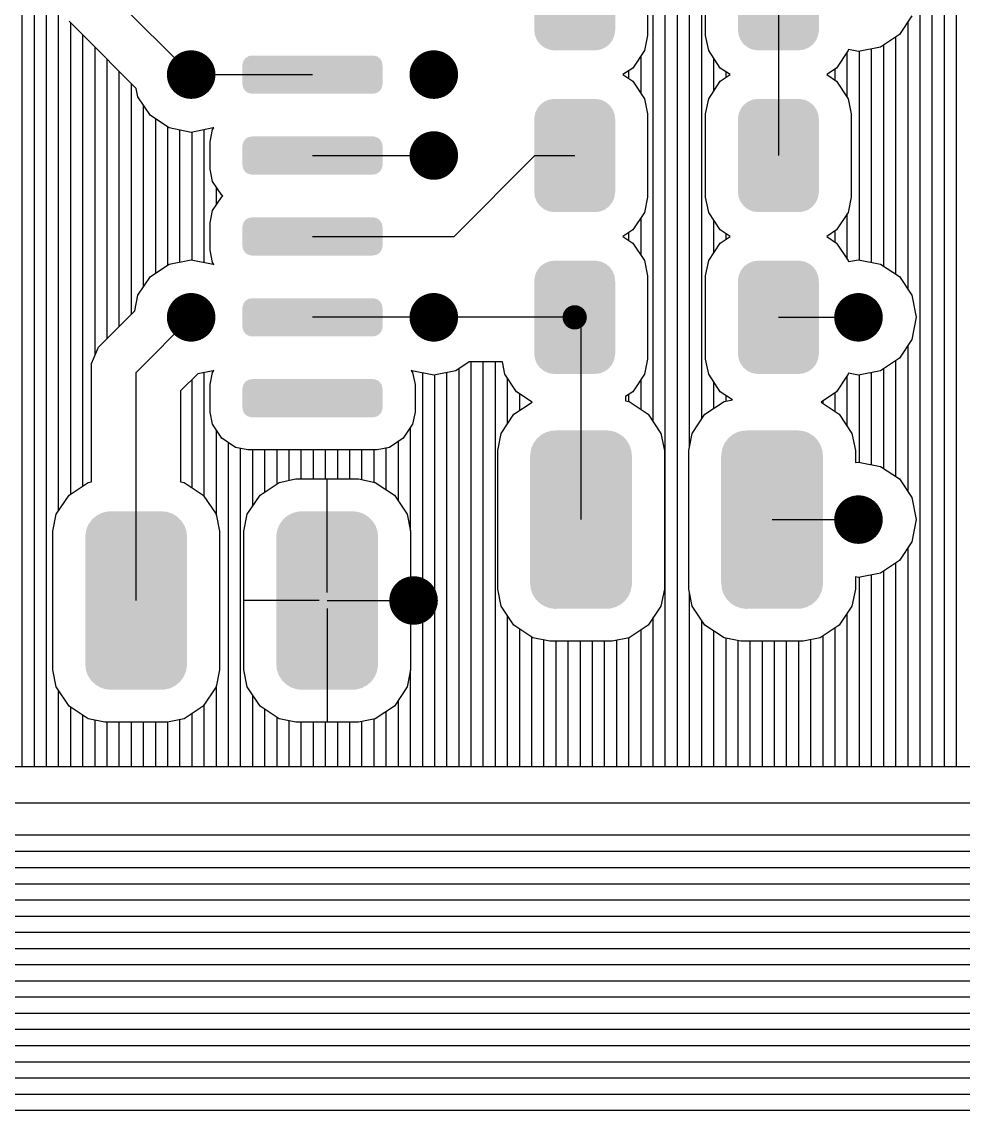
# Model space of a CAD drawing. Extents: x 295 to 953, y 10 to 290.
# Drawn here: x 621.68 to 646.07, y 92.46 to 120.65 of the extents above; entities that cross this region are included whole.
import ezdxf

# ---------------------------------------------------------------- set-up
doc = ezdxf.new("R2010")
doc.units = 0
doc.header["$LTSCALE"] = 5
doc.header["$MEASUREMENT"] = 0
doc.layers.get('0').update_dxf_attribs({"linetype": 'CONTINUOUS', "lineweight": 25})
doc.layers.add('DV-INT-A3_TOP', color=10, linetype='CONTINUOUS')

msp = doc.modelspace()

# ---------------------------------------------------------------- linework, layer by layer
for points, const_width in [([(625.751, 119.287, 1), (626.38, 119.287, 1)], 0.629), ([(632.037, 119.287, 1), (632.666, 119.287, 1)], 0.629), ([(632.037, 117.191, 1), (632.666, 117.191, 1)], 0.629), ([(625.751, 113, 1), (626.38, 113, 1)], 0.629), ([(632.037, 113, 1), (632.666, 113, 1)], 0.629), ([(643.039, 113, 1), (643.667, 113, 1)], 0.629), ([(635.845, 113, 1), (636.159, 113, 1)], 0.314), ([(643.039, 107.761, 1), (643.667, 107.761, 1)], 0.629), ([(631.513, 105.666, 1), (632.142, 105.666, 1)], 0.629)]:
    msp.add_lwpolyline(points, format="xyb", close=True, dxfattribs=dict(const_width=const_width))
for points in [[(634.954, 120.439), (634.954, 122.325), (637.05, 120.439), (637.05, 122.325)], [(640.231, 120.439), (640.231, 122.325), (642.326, 120.439), (642.326, 122.325)], [(634.958, 120.412), (634.954, 120.439), (637.049, 120.412), (637.05, 120.439)], [(634.971, 120.308), (634.958, 120.412), (637.03, 120.308), (637.049, 120.412)], [(640.234, 120.412), (640.231, 120.439), (642.326, 120.412), (642.326, 120.439)], [(640.247, 120.308), (640.234, 120.412), (642.307, 120.308), (642.326, 120.412)], [(634.981, 120.282), (634.971, 120.308), (637.026, 120.282), (637.03, 120.308)], [(635.02, 120.185), (634.981, 120.282), (636.981, 120.185), (637.026, 120.282)], [(635.037, 120.162), (635.02, 120.185), (636.97, 120.162), (636.981, 120.185)], [(635.098, 120.078), (635.037, 120.162), (636.902, 120.078), (636.97, 120.162)], [(640.258, 120.282), (640.247, 120.308), (642.302, 120.282), (642.307, 120.308)], [(640.297, 120.185), (640.258, 120.282), (642.258, 120.185), (642.302, 120.282)], [(640.314, 120.162), (640.297, 120.185), (642.247, 120.162), (642.258, 120.185)], [(640.375, 120.078), (640.314, 120.162), (642.179, 120.078), (642.247, 120.162)], [(635.122, 120.059), (635.098, 120.078), (636.887, 120.059), (636.902, 120.078)], [(635.201, 119.995), (635.122, 120.059), (636.799, 119.995), (636.887, 120.059)], [(635.231, 119.981), (635.201, 119.995), (636.78, 119.981), (636.799, 119.995)], [(635.321, 119.939), (635.231, 119.981), (636.676, 119.939), (636.78, 119.981)], [(635.362, 119.932), (635.321, 119.939), (636.657, 119.932), (636.676, 119.939)], [(635.451, 119.916), (635.362, 119.932), (636.531, 119.916), (636.657, 119.932)], [(635.478, 119.915), (635.451, 119.916), (636.526, 119.915), (636.531, 119.916)], [(640.398, 120.059), (640.375, 120.078), (642.163, 120.059), (642.179, 120.078)], [(640.477, 119.995), (640.398, 120.059), (642.075, 119.995), (642.163, 120.059)], [(640.507, 119.981), (640.477, 119.995), (642.056, 119.981), (642.075, 119.995)], [(640.597, 119.939), (640.507, 119.981), (641.952, 119.939), (642.056, 119.981)], [(640.639, 119.932), (640.597, 119.939), (641.934, 119.932), (641.952, 119.939)], [(640.727, 119.916), (640.639, 119.932), (641.808, 119.916), (641.934, 119.932)], [(640.755, 119.915), (640.727, 119.916), (641.802, 119.915), (641.808, 119.916)], [(627.394, 119.534), (627.395, 119.557), (631.023, 119.534), (631.019, 119.557)], [(627.394, 119.039), (627.394, 119.534), (631.023, 119.039), (631.023, 119.534)], [(627.395, 119.557), (627.414, 119.623), (631.019, 119.557), (631.007, 119.623)], [(627.414, 119.623), (627.42, 119.645), (631.007, 119.623), (630.993, 119.645)], [(627.42, 119.645), (627.462, 119.7), (630.993, 119.645), (630.959, 119.7)], [(627.462, 119.7), (627.475, 119.717), (630.959, 119.7), (630.937, 119.717)], [(627.475, 119.717), (627.536, 119.755), (630.937, 119.717), (630.887, 119.755)], [(627.536, 119.755), (627.552, 119.764), (630.887, 119.755), (630.853, 119.764)], [(627.552, 119.764), (627.635, 119.78), (630.853, 119.764), (630.8, 119.78)], [(627.635, 119.78), (627.641, 119.781), (630.8, 119.78), (630.776, 119.781)], [(627.398, 119.016), (627.394, 119.039), (631.022, 119.016), (631.023, 119.039)], [(627.41, 118.95), (627.398, 119.016), (631.003, 118.95), (631.022, 119.016)], [(627.424, 118.929), (627.41, 118.95), (630.997, 118.929), (631.003, 118.95)], [(627.458, 118.873), (627.424, 118.929), (630.955, 118.873), (630.997, 118.929)], [(627.48, 118.856), (627.458, 118.873), (630.942, 118.856), (630.955, 118.873)], [(627.53, 118.818), (627.48, 118.856), (630.881, 118.818), (630.942, 118.856)], [(627.564, 118.809), (627.53, 118.818), (630.865, 118.809), (630.881, 118.818)], [(627.617, 118.793), (627.564, 118.809), (630.782, 118.793), (630.865, 118.809)], [(627.641, 118.792), (627.617, 118.793), (630.776, 118.792), (630.782, 118.793)], [(635.023, 118.388), (635.034, 118.412), (636.984, 118.388), (636.967, 118.412)], [(635.034, 118.412), (635.102, 118.495), (636.967, 118.412), (636.906, 118.495)], [(635.102, 118.495), (635.117, 118.514), (636.906, 118.495), (636.882, 118.514)], [(635.117, 118.514), (635.205, 118.578), (636.882, 118.514), (636.803, 118.578)], [(635.205, 118.578), (635.224, 118.592), (636.803, 118.578), (636.773, 118.592)], [(635.224, 118.592), (635.328, 118.634), (636.773, 118.592), (636.683, 118.634)], [(635.328, 118.634), (635.347, 118.641), (636.683, 118.634), (636.642, 118.641)], [(635.347, 118.641), (635.473, 118.657), (636.642, 118.641), (636.553, 118.657)], [(635.473, 118.657), (635.478, 118.658), (636.553, 118.657), (636.526, 118.658)], [(640.3, 118.388), (640.31, 118.412), (642.261, 118.388), (642.243, 118.412)], [(640.31, 118.412), (640.378, 118.495), (642.243, 118.412), (642.182, 118.495)], [(640.378, 118.495), (640.394, 118.514), (642.182, 118.495), (642.159, 118.514)], [(640.394, 118.514), (640.482, 118.578), (642.159, 118.514), (642.08, 118.578)], [(640.482, 118.578), (640.501, 118.592), (642.08, 118.578), (642.05, 118.592)], [(640.501, 118.592), (640.605, 118.634), (642.05, 118.592), (641.96, 118.634)], [(640.605, 118.634), (640.623, 118.641), (641.96, 118.634), (641.918, 118.641)], [(640.623, 118.641), (640.749, 118.657), (641.918, 118.641), (641.83, 118.657)], [(640.749, 118.657), (640.755, 118.658), (641.83, 118.657), (641.802, 118.658)], [(634.954, 118.134), (634.955, 118.161), (637.05, 118.134), (637.046, 118.161)], [(634.954, 116.248), (634.954, 118.134), (637.05, 116.248), (637.05, 118.134)], [(634.955, 118.161), (634.974, 118.265), (637.046, 118.161), (637.033, 118.265)], [(634.974, 118.265), (634.978, 118.291), (637.033, 118.265), (637.023, 118.291)], [(634.978, 118.291), (635.023, 118.388), (637.023, 118.291), (636.984, 118.388)], [(640.231, 118.161), (640.25, 118.265), (642.323, 118.161), (642.31, 118.265)], [(640.231, 118.134), (640.231, 118.161), (642.326, 118.134), (642.323, 118.161)], [(640.231, 116.248), (640.231, 118.134), (642.326, 116.248), (642.326, 118.134)], [(640.25, 118.265), (640.255, 118.291), (642.31, 118.265), (642.299, 118.291)], [(640.255, 118.291), (640.3, 118.388), (642.299, 118.291), (642.261, 118.388)], [(627.42, 117.549), (627.462, 117.605), (630.993, 117.549), (630.959, 117.605)], [(627.462, 117.605), (627.475, 117.621), (630.959, 117.605), (630.937, 117.621)], [(627.475, 117.621), (627.536, 117.659), (630.937, 117.621), (630.887, 117.659)], [(627.536, 117.659), (627.552, 117.669), (630.887, 117.659), (630.853, 117.669)], [(627.552, 117.669), (627.635, 117.684), (630.853, 117.669), (630.8, 117.684)], [(627.635, 117.684), (627.641, 117.686), (630.8, 117.684), (630.776, 117.686)], [(627.394, 117.438), (627.395, 117.462), (631.023, 117.438), (631.019, 117.462)], [(627.394, 116.944), (627.394, 117.438), (631.023, 116.944), (631.023, 117.438)], [(627.395, 117.462), (627.414, 117.527), (631.019, 117.462), (631.007, 117.527)], [(627.414, 117.527), (627.42, 117.549), (631.007, 117.527), (630.993, 117.549)], [(627.398, 116.92), (627.394, 116.944), (631.022, 116.92), (631.023, 116.944)], [(627.41, 116.855), (627.398, 116.92), (631.003, 116.855), (631.022, 116.92)], [(627.424, 116.833), (627.41, 116.855), (630.997, 116.833), (631.003, 116.855)], [(627.458, 116.778), (627.424, 116.833), (630.955, 116.778), (630.997, 116.833)], [(627.48, 116.761), (627.458, 116.778), (630.942, 116.761), (630.955, 116.778)], [(627.53, 116.723), (627.48, 116.761), (630.881, 116.723), (630.942, 116.761)], [(627.564, 116.713), (627.53, 116.723), (630.865, 116.713), (630.881, 116.723)], [(627.617, 116.698), (627.564, 116.713), (630.782, 116.698), (630.865, 116.713)], [(627.641, 116.697), (627.617, 116.698), (630.776, 116.697), (630.782, 116.698)], [(634.958, 116.221), (634.954, 116.248), (637.049, 116.221), (637.05, 116.248)], [(634.971, 116.117), (634.958, 116.221), (637.03, 116.117), (637.049, 116.221)], [(640.234, 116.221), (640.231, 116.248), (642.326, 116.221), (642.326, 116.248)], [(640.247, 116.117), (640.234, 116.221), (642.307, 116.117), (642.326, 116.221)], [(634.981, 116.091), (634.971, 116.117), (637.026, 116.091), (637.03, 116.117)], [(635.02, 115.994), (634.981, 116.091), (636.981, 115.994), (637.026, 116.091)], [(635.037, 115.971), (635.02, 115.994), (636.97, 115.971), (636.981, 115.994)], [(635.098, 115.887), (635.037, 115.971), (636.902, 115.887), (636.97, 115.971)], [(635.122, 115.868), (635.098, 115.887), (636.887, 115.868), (636.902, 115.887)], [(635.201, 115.804), (635.122, 115.868), (636.799, 115.804), (636.887, 115.868)], [(640.258, 116.091), (640.247, 116.117), (642.302, 116.091), (642.307, 116.117)], [(640.297, 115.994), (640.258, 116.091), (642.258, 115.994), (642.302, 116.091)], [(640.314, 115.971), (640.297, 115.994), (642.247, 115.971), (642.258, 115.994)], [(640.375, 115.887), (640.314, 115.971), (642.179, 115.887), (642.247, 115.971)], [(640.398, 115.868), (640.375, 115.887), (642.163, 115.868), (642.179, 115.887)], [(640.477, 115.804), (640.398, 115.868), (642.075, 115.804), (642.163, 115.868)], [(627.552, 115.573), (627.635, 115.589), (630.853, 115.573), (630.8, 115.589)], [(627.635, 115.589), (627.641, 115.59), (630.8, 115.589), (630.776, 115.59)], [(635.231, 115.79), (635.201, 115.804), (636.78, 115.79), (636.799, 115.804)], [(635.321, 115.748), (635.231, 115.79), (636.676, 115.748), (636.78, 115.79)], [(635.362, 115.741), (635.321, 115.748), (636.657, 115.741), (636.676, 115.748)], [(635.451, 115.725), (635.362, 115.741), (636.531, 115.725), (636.657, 115.741)], [(635.478, 115.724), (635.451, 115.725), (636.526, 115.724), (636.531, 115.725)], [(640.507, 115.79), (640.477, 115.804), (642.056, 115.79), (642.075, 115.804)], [(640.597, 115.748), (640.507, 115.79), (641.952, 115.748), (642.056, 115.79)], [(640.639, 115.741), (640.597, 115.748), (641.934, 115.741), (641.952, 115.748)], [(640.727, 115.725), (640.639, 115.741), (641.808, 115.725), (641.934, 115.741)], [(640.755, 115.724), (640.727, 115.725), (641.802, 115.724), (641.808, 115.725)], [(627.394, 115.343), (627.395, 115.366), (631.023, 115.343), (631.019, 115.366)], [(627.394, 114.848), (627.394, 115.343), (631.023, 114.848), (631.023, 115.343)], [(627.395, 115.366), (627.414, 115.432), (631.019, 115.366), (631.007, 115.432)], [(627.414, 115.432), (627.42, 115.454), (631.007, 115.432), (630.993, 115.454)], [(627.42, 115.454), (627.462, 115.509), (630.993, 115.454), (630.959, 115.509)], [(627.462, 115.509), (627.475, 115.526), (630.959, 115.509), (630.937, 115.526)], [(627.475, 115.526), (627.536, 115.564), (630.937, 115.526), (630.887, 115.564)], [(627.536, 115.564), (627.552, 115.573), (630.887, 115.564), (630.853, 115.573)], [(627.398, 114.825), (627.394, 114.848), (631.022, 114.825), (631.023, 114.848)], [(627.41, 114.759), (627.398, 114.825), (631.003, 114.759), (631.022, 114.825)], [(627.424, 114.738), (627.41, 114.759), (630.997, 114.738), (631.003, 114.759)], [(627.458, 114.682), (627.424, 114.738), (630.955, 114.682), (630.997, 114.738)], [(627.48, 114.665), (627.458, 114.682), (630.942, 114.665), (630.955, 114.682)], [(627.53, 114.627), (627.48, 114.665), (630.881, 114.627), (630.942, 114.665)], [(627.564, 114.618), (627.53, 114.627), (630.865, 114.618), (630.881, 114.627)], [(627.617, 114.602), (627.564, 114.618), (630.782, 114.602), (630.865, 114.618)], [(627.641, 114.601), (627.617, 114.602), (630.776, 114.601), (630.782, 114.602)], [(635.347, 114.45), (635.473, 114.466), (636.642, 114.45), (636.553, 114.466)], [(635.473, 114.466), (635.478, 114.467), (636.553, 114.466), (636.526, 114.467)], [(640.623, 114.45), (640.749, 114.466), (641.918, 114.45), (641.83, 114.466)], [(640.749, 114.466), (640.755, 114.467), (641.83, 114.466), (641.802, 114.467)], [(634.978, 114.1), (635.023, 114.197), (637.023, 114.1), (636.984, 114.197)], [(635.023, 114.197), (635.034, 114.221), (636.984, 114.197), (636.967, 114.221)], [(635.034, 114.221), (635.102, 114.304), (636.967, 114.221), (636.906, 114.304)], [(635.102, 114.304), (635.117, 114.323), (636.906, 114.304), (636.882, 114.323)], [(635.117, 114.323), (635.205, 114.387), (636.882, 114.323), (636.803, 114.387)], [(635.205, 114.387), (635.224, 114.401), (636.803, 114.387), (636.773, 114.401)], [(635.224, 114.401), (635.328, 114.443), (636.773, 114.401), (636.683, 114.443)], [(635.328, 114.443), (635.347, 114.45), (636.683, 114.443), (636.642, 114.45)], [(640.255, 114.1), (640.3, 114.197), (642.299, 114.1), (642.261, 114.197)], [(640.3, 114.197), (640.31, 114.221), (642.261, 114.197), (642.243, 114.221)], [(640.31, 114.221), (640.378, 114.304), (642.243, 114.221), (642.182, 114.304)], [(640.378, 114.304), (640.394, 114.323), (642.182, 114.304), (642.159, 114.323)], [(640.394, 114.323), (640.482, 114.387), (642.159, 114.323), (642.08, 114.387)], [(640.482, 114.387), (640.501, 114.401), (642.08, 114.387), (642.05, 114.401)], [(640.501, 114.401), (640.605, 114.443), (642.05, 114.401), (641.96, 114.443)], [(640.605, 114.443), (640.623, 114.45), (641.96, 114.443), (641.918, 114.45)], [(634.954, 113.943), (634.955, 113.97), (637.05, 113.943), (637.046, 113.97)], [(634.954, 112.057), (634.954, 113.943), (637.05, 112.057), (637.05, 113.943)], [(634.955, 113.97), (634.974, 114.074), (637.046, 113.97), (637.033, 114.074)], [(634.974, 114.074), (634.978, 114.1), (637.033, 114.074), (637.023, 114.1)], [(640.231, 113.97), (640.25, 114.074), (642.323, 113.97), (642.31, 114.074)], [(640.231, 113.943), (640.231, 113.97), (642.326, 113.943), (642.323, 113.97)], [(640.231, 112.057), (640.231, 113.943), (642.326, 112.057), (642.326, 113.943)], [(640.25, 114.074), (640.255, 114.1), (642.31, 114.074), (642.299, 114.1)], [(627.395, 113.271), (627.414, 113.336), (631.019, 113.271), (631.007, 113.336)], [(627.414, 113.336), (627.42, 113.358), (631.007, 113.336), (630.993, 113.358)], [(627.42, 113.358), (627.462, 113.414), (630.993, 113.358), (630.959, 113.414)], [(627.462, 113.414), (627.475, 113.43), (630.959, 113.414), (630.937, 113.43)], [(627.475, 113.43), (627.536, 113.468), (630.937, 113.43), (630.887, 113.468)], [(627.536, 113.468), (627.552, 113.478), (630.887, 113.468), (630.853, 113.478)], [(627.552, 113.478), (627.635, 113.493), (630.853, 113.478), (630.8, 113.493)], [(627.635, 113.493), (627.641, 113.495), (630.8, 113.493), (630.776, 113.495)], [(627.394, 113.247), (627.395, 113.271), (631.023, 113.247), (631.019, 113.271)], [(627.394, 112.753), (627.394, 113.247), (631.023, 112.753), (631.023, 113.247)], [(627.398, 112.729), (627.394, 112.753), (631.022, 112.729), (631.023, 112.753)], [(627.41, 112.664), (627.398, 112.729), (631.003, 112.664), (631.022, 112.729)], [(627.424, 112.642), (627.41, 112.664), (630.997, 112.642), (631.003, 112.664)], [(627.458, 112.587), (627.424, 112.642), (630.955, 112.587), (630.997, 112.642)], [(627.48, 112.57), (627.458, 112.587), (630.942, 112.57), (630.955, 112.587)], [(627.53, 112.532), (627.48, 112.57), (630.881, 112.532), (630.942, 112.57)], [(627.564, 112.522), (627.53, 112.532), (630.865, 112.522), (630.881, 112.532)], [(627.617, 112.507), (627.564, 112.522), (630.782, 112.507), (630.865, 112.522)], [(627.641, 112.506), (627.617, 112.507), (630.776, 112.506), (630.782, 112.507)], [(634.958, 112.03), (634.954, 112.057), (637.049, 112.03), (637.05, 112.057)], [(634.971, 111.926), (634.958, 112.03), (637.03, 111.926), (637.049, 112.03)], [(634.981, 111.9), (634.971, 111.926), (637.026, 111.9), (637.03, 111.926)], [(640.234, 112.03), (640.231, 112.057), (642.326, 112.03), (642.326, 112.057)], [(640.247, 111.926), (640.234, 112.03), (642.307, 111.926), (642.326, 112.03)], [(640.258, 111.9), (640.247, 111.926), (642.302, 111.9), (642.307, 111.926)], [(635.02, 111.803), (634.981, 111.9), (636.981, 111.803), (637.026, 111.9)], [(635.037, 111.78), (635.02, 111.803), (636.97, 111.78), (636.981, 111.803)], [(635.098, 111.696), (635.037, 111.78), (636.902, 111.696), (636.97, 111.78)], [(635.122, 111.677), (635.098, 111.696), (636.887, 111.677), (636.902, 111.696)], [(635.201, 111.613), (635.122, 111.677), (636.799, 111.613), (636.887, 111.677)], [(640.297, 111.803), (640.258, 111.9), (642.258, 111.803), (642.302, 111.9)], [(640.314, 111.78), (640.297, 111.803), (642.247, 111.78), (642.258, 111.803)], [(640.375, 111.696), (640.314, 111.78), (642.179, 111.696), (642.247, 111.78)], [(640.398, 111.677), (640.375, 111.696), (642.163, 111.677), (642.179, 111.696)], [(640.477, 111.613), (640.398, 111.677), (642.075, 111.613), (642.163, 111.677)], [(627.475, 111.335), (627.536, 111.373), (630.937, 111.335), (630.887, 111.373)], [(627.536, 111.373), (627.552, 111.382), (630.887, 111.373), (630.853, 111.382)], [(627.552, 111.382), (627.635, 111.398), (630.853, 111.382), (630.8, 111.398)], [(627.635, 111.398), (627.641, 111.399), (630.8, 111.398), (630.776, 111.399)], [(635.231, 111.599), (635.201, 111.613), (636.78, 111.599), (636.799, 111.613)], [(635.321, 111.557), (635.231, 111.599), (636.676, 111.557), (636.78, 111.599)], [(635.362, 111.55), (635.321, 111.557), (636.657, 111.55), (636.676, 111.557)], [(635.451, 111.534), (635.362, 111.55), (636.531, 111.534), (636.657, 111.55)], [(635.478, 111.533), (635.451, 111.534), (636.526, 111.533), (636.531, 111.534)], [(640.507, 111.599), (640.477, 111.613), (642.056, 111.599), (642.075, 111.613)], [(640.597, 111.557), (640.507, 111.599), (641.952, 111.557), (642.056, 111.599)], [(640.639, 111.55), (640.597, 111.557), (641.934, 111.55), (641.952, 111.557)], [(640.727, 111.534), (640.639, 111.55), (641.808, 111.534), (641.934, 111.55)], [(640.755, 111.533), (640.727, 111.534), (641.802, 111.533), (641.808, 111.534)], [(627.394, 111.152), (627.395, 111.175), (631.023, 111.152), (631.019, 111.175)], [(627.394, 110.657), (627.394, 111.152), (631.023, 110.657), (631.023, 111.152)], [(627.395, 111.175), (627.414, 111.241), (631.019, 111.175), (631.007, 111.241)], [(627.414, 111.241), (627.42, 111.263), (631.007, 111.241), (630.993, 111.263)], [(627.42, 111.263), (627.462, 111.318), (630.993, 111.263), (630.959, 111.318)], [(627.462, 111.318), (627.475, 111.335), (630.959, 111.318), (630.937, 111.335)], [(627.398, 110.634), (627.394, 110.657), (631.022, 110.634), (631.023, 110.657)], [(627.41, 110.568), (627.398, 110.634), (631.003, 110.568), (631.022, 110.634)], [(627.424, 110.547), (627.41, 110.568), (630.997, 110.547), (631.003, 110.568)], [(627.458, 110.491), (627.424, 110.547), (630.955, 110.491), (630.997, 110.547)], [(627.48, 110.474), (627.458, 110.491), (630.942, 110.474), (630.955, 110.491)], [(627.53, 110.436), (627.48, 110.474), (630.881, 110.436), (630.942, 110.474)], [(627.564, 110.427), (627.53, 110.436), (630.865, 110.427), (630.881, 110.436)], [(627.617, 110.411), (627.564, 110.427), (630.782, 110.411), (630.865, 110.427)], [(627.641, 110.41), (627.617, 110.411), (630.776, 110.41), (630.782, 110.411)], [(635.104, 109.93), (635.137, 109.959), (637.233, 109.93), (637.187, 109.959)], [(635.137, 109.959), (635.232, 110.009), (637.187, 109.959), (637.107, 110.009)], [(635.232, 110.009), (635.268, 110.028), (637.107, 110.009), (637.052, 110.028)], [(635.268, 110.028), (635.379, 110.057), (637.052, 110.028), (636.966, 110.057)], [(635.379, 110.057), (635.412, 110.066), (636.966, 110.057), (636.884, 110.066)], [(635.412, 110.066), (635.56, 110.071), (636.884, 110.066), (636.837, 110.071)], [(636.772, 110.071), (636.818, 110.073), (636.837, 110.071), (636.818, 110.073)], [(640.053, 109.93), (640.086, 109.959), (642.182, 109.93), (642.137, 109.959)], [(640.086, 109.959), (640.182, 110.009), (642.137, 109.959), (642.056, 110.009)], [(640.182, 110.009), (640.218, 110.028), (642.056, 110.009), (642.001, 110.028)], [(640.218, 110.028), (640.328, 110.057), (642.001, 110.028), (641.916, 110.057)], [(640.328, 110.057), (640.361, 110.066), (641.916, 110.057), (641.833, 110.066)], [(640.361, 110.066), (640.51, 110.071), (641.833, 110.066), (641.787, 110.071)], [(641.722, 110.071), (641.768, 110.073), (641.787, 110.071), (641.768, 110.073)], [(634.876, 109.606), (634.917, 109.7), (637.451, 109.606), (637.418, 109.7)], [(634.917, 109.7), (634.936, 109.742), (637.418, 109.7), (637.391, 109.742)], [(634.936, 109.742), (634.997, 109.826), (637.391, 109.742), (637.338, 109.826)], [(634.997, 109.826), (635.024, 109.862), (637.338, 109.826), (637.302, 109.862)], [(635.024, 109.862), (635.104, 109.93), (637.302, 109.862), (637.233, 109.93)], [(639.826, 109.606), (639.867, 109.7), (642.4, 109.606), (642.367, 109.7)], [(639.867, 109.7), (639.885, 109.742), (642.367, 109.7), (642.341, 109.742)], [(639.885, 109.742), (639.947, 109.826), (642.341, 109.742), (642.288, 109.826)], [(639.947, 109.826), (639.973, 109.862), (642.288, 109.826), (642.251, 109.862)], [(639.973, 109.862), (640.053, 109.93), (642.251, 109.862), (642.182, 109.93)], [(634.845, 106.112), (634.845, 109.41), (637.486, 106.112), (637.486, 109.41)], [(634.847, 109.413), (634.849, 109.46), (637.484, 109.413), (637.478, 109.46)], [(634.847, 109.41), (634.847, 109.413), (637.484, 109.41), (637.484, 109.413)], [(634.849, 109.46), (634.868, 109.56), (637.478, 109.46), (637.467, 109.56)], [(634.868, 109.56), (634.876, 109.606), (637.467, 109.56), (637.451, 109.606)], [(639.795, 106.112), (639.795, 109.41), (642.435, 106.112), (642.435, 109.41)], [(639.797, 109.413), (639.799, 109.46), (642.433, 109.413), (642.428, 109.46)], [(639.797, 109.41), (639.797, 109.413), (642.433, 109.41), (642.433, 109.413)], [(639.799, 109.46), (639.817, 109.56), (642.428, 109.46), (642.416, 109.56)], [(639.817, 109.56), (639.826, 109.606), (642.416, 109.56), (642.4, 109.606)], [(623.886, 107.97), (624.035, 107.975), (625.359, 107.97), (625.312, 107.975)], [(625.247, 107.975), (625.293, 107.977), (625.312, 107.975), (625.293, 107.977)], [(628.836, 107.97), (628.984, 107.975), (630.308, 107.97), (630.262, 107.975)], [(630.196, 107.975), (630.243, 107.977), (630.262, 107.975), (630.243, 107.977)], [(623.41, 107.647), (623.472, 107.73), (625.866, 107.647), (625.813, 107.73)], [(623.472, 107.73), (623.499, 107.766), (625.813, 107.73), (625.777, 107.766)], [(623.499, 107.766), (623.579, 107.835), (625.777, 107.766), (625.707, 107.835)], [(623.579, 107.835), (623.611, 107.863), (625.707, 107.835), (625.662, 107.863)], [(623.611, 107.863), (623.707, 107.913), (625.662, 107.863), (625.581, 107.913)], [(623.707, 107.913), (623.743, 107.932), (625.581, 107.913), (625.526, 107.932)], [(623.743, 107.932), (623.854, 107.961), (625.526, 107.932), (625.441, 107.961)], [(623.854, 107.961), (623.886, 107.97), (625.441, 107.961), (625.359, 107.97)], [(628.36, 107.647), (628.422, 107.73), (630.815, 107.647), (630.762, 107.73)], [(628.422, 107.73), (628.448, 107.766), (630.762, 107.73), (630.726, 107.766)], [(628.448, 107.766), (628.528, 107.835), (630.726, 107.766), (630.657, 107.835)], [(628.528, 107.835), (628.561, 107.863), (630.657, 107.835), (630.612, 107.863)], [(628.561, 107.863), (628.656, 107.913), (630.612, 107.863), (630.531, 107.913)], [(628.656, 107.913), (628.692, 107.932), (630.531, 107.913), (630.476, 107.932)], [(628.692, 107.932), (628.803, 107.961), (630.476, 107.932), (630.39, 107.961)], [(628.803, 107.961), (628.836, 107.97), (630.39, 107.961), (630.308, 107.97)], [(623.324, 107.365), (623.343, 107.465), (625.953, 107.365), (625.942, 107.465)], [(623.343, 107.465), (623.351, 107.511), (625.942, 107.465), (625.925, 107.511)], [(623.351, 107.511), (623.392, 107.605), (625.925, 107.511), (625.892, 107.605)], [(623.392, 107.605), (623.41, 107.647), (625.892, 107.605), (625.866, 107.647)], [(628.273, 107.365), (628.292, 107.465), (630.903, 107.365), (630.891, 107.465)], [(628.292, 107.465), (628.301, 107.511), (630.891, 107.465), (630.875, 107.511)], [(628.301, 107.511), (628.342, 107.605), (630.875, 107.511), (630.842, 107.605)], [(628.342, 107.605), (628.36, 107.647), (630.842, 107.605), (630.815, 107.647)], [(623.32, 104.017), (623.32, 107.315), (625.96, 104.017), (625.96, 107.315)], [(623.322, 107.317), (623.324, 107.365), (625.958, 107.317), (625.953, 107.365)], [(623.322, 107.315), (623.322, 107.317), (625.958, 107.315), (625.958, 107.317)], [(628.27, 104.017), (628.27, 107.315), (630.91, 104.017), (630.91, 107.315)], [(628.272, 107.317), (628.273, 107.365), (630.908, 107.317), (630.903, 107.365)], [(628.272, 107.315), (628.272, 107.317), (630.908, 107.315), (630.908, 107.317)], [(634.847, 106.11), (634.847, 106.112), (637.484, 106.11), (637.484, 106.112)], [(634.853, 106.063), (634.847, 106.11), (637.482, 106.063), (637.484, 106.11)], [(634.864, 105.962), (634.853, 106.063), (637.463, 105.962), (637.482, 106.063)], [(639.797, 106.11), (639.797, 106.112), (642.433, 106.11), (642.433, 106.112)], [(639.802, 106.063), (639.797, 106.11), (642.431, 106.063), (642.433, 106.11)], [(639.814, 105.962), (639.802, 106.063), (642.413, 105.962), (642.431, 106.063)], [(634.88, 105.917), (634.864, 105.962), (637.455, 105.917), (637.463, 105.962)], [(634.913, 105.822), (634.88, 105.917), (637.414, 105.822), (637.455, 105.917)], [(634.94, 105.78), (634.913, 105.822), (637.395, 105.78), (637.414, 105.822)], [(634.993, 105.697), (634.94, 105.78), (637.334, 105.697), (637.395, 105.78)], [(639.83, 105.917), (639.814, 105.962), (642.404, 105.917), (642.413, 105.962)], [(639.863, 105.822), (639.83, 105.917), (642.363, 105.822), (642.404, 105.917)], [(639.89, 105.78), (639.863, 105.822), (642.345, 105.78), (642.363, 105.822)], [(639.942, 105.697), (639.89, 105.78), (642.283, 105.697), (642.345, 105.78)], [(635.029, 105.661), (634.993, 105.697), (637.307, 105.661), (637.334, 105.697)], [(635.098, 105.592), (635.029, 105.661), (637.227, 105.592), (637.307, 105.661)], [(635.143, 105.564), (635.098, 105.592), (637.194, 105.564), (637.227, 105.592)], [(635.224, 105.514), (635.143, 105.564), (637.099, 105.514), (637.194, 105.564)], [(635.279, 105.495), (635.224, 105.514), (637.063, 105.495), (637.099, 105.514)], [(635.365, 105.466), (635.279, 105.495), (636.952, 105.466), (637.063, 105.495)], [(635.446, 105.457), (635.365, 105.466), (636.919, 105.457), (636.952, 105.466)], [(635.493, 105.452), (635.446, 105.457), (636.771, 105.452), (636.919, 105.457)], [(635.513, 105.45), (635.493, 105.452), (635.513, 105.45), (635.56, 105.452)], [(639.979, 105.661), (639.942, 105.697), (642.257, 105.661), (642.283, 105.697)], [(640.048, 105.592), (639.979, 105.661), (642.177, 105.592), (642.257, 105.661)], [(640.093, 105.564), (640.048, 105.592), (642.144, 105.564), (642.177, 105.592)], [(640.174, 105.514), (640.093, 105.564), (642.048, 105.514), (642.144, 105.564)], [(640.229, 105.495), (640.174, 105.514), (642.013, 105.495), (642.048, 105.514)], [(640.314, 105.466), (640.229, 105.495), (641.901, 105.466), (642.013, 105.495)], [(640.396, 105.457), (640.314, 105.466), (641.869, 105.457), (641.901, 105.466)], [(640.442, 105.452), (640.396, 105.457), (641.721, 105.452), (641.869, 105.457)], [(640.462, 105.45), (640.442, 105.452), (640.462, 105.45), (640.51, 105.452)], [(623.322, 104.015), (623.322, 104.017), (625.958, 104.015), (625.958, 104.017)], [(623.328, 103.967), (623.322, 104.015), (625.957, 103.967), (625.958, 104.015)], [(623.339, 103.867), (623.328, 103.967), (625.938, 103.867), (625.957, 103.967)], [(623.355, 103.821), (623.339, 103.867), (625.929, 103.821), (625.938, 103.867)], [(623.388, 103.727), (623.355, 103.821), (625.888, 103.727), (625.929, 103.821)], [(628.272, 104.015), (628.272, 104.017), (630.908, 104.015), (630.908, 104.017)], [(628.277, 103.967), (628.272, 104.015), (630.906, 103.967), (630.908, 104.015)], [(628.288, 103.867), (628.277, 103.967), (630.887, 103.867), (630.906, 103.967)], [(628.305, 103.821), (628.288, 103.867), (630.879, 103.821), (630.887, 103.867)], [(628.338, 103.727), (628.305, 103.821), (630.838, 103.727), (630.879, 103.821)], [(623.415, 103.685), (623.388, 103.727), (625.87, 103.685), (625.888, 103.727)], [(623.468, 103.601), (623.415, 103.685), (625.808, 103.601), (625.87, 103.685)], [(623.504, 103.565), (623.468, 103.601), (625.782, 103.565), (625.808, 103.601)], [(623.573, 103.497), (623.504, 103.565), (625.702, 103.497), (625.782, 103.565)], [(623.618, 103.469), (623.573, 103.497), (625.669, 103.469), (625.702, 103.497)], [(623.699, 103.418), (623.618, 103.469), (625.574, 103.418), (625.669, 103.469)], [(628.364, 103.685), (628.338, 103.727), (630.82, 103.685), (630.838, 103.727)], [(628.417, 103.601), (628.364, 103.685), (630.758, 103.601), (630.82, 103.685)], [(628.453, 103.565), (628.417, 103.601), (630.731, 103.565), (630.758, 103.601)], [(628.523, 103.497), (628.453, 103.565), (630.652, 103.497), (630.731, 103.565)], [(628.568, 103.469), (628.523, 103.497), (630.619, 103.469), (630.652, 103.497)], [(628.649, 103.418), (628.568, 103.469), (630.523, 103.418), (630.619, 103.469)], [(623.754, 103.399), (623.699, 103.418), (625.538, 103.399), (625.574, 103.418)], [(623.84, 103.37), (623.754, 103.399), (625.427, 103.37), (625.538, 103.399)], [(623.921, 103.361), (623.84, 103.37), (625.394, 103.361), (625.427, 103.37)], [(623.968, 103.357), (623.921, 103.361), (625.246, 103.357), (625.394, 103.361)], [(623.987, 103.355), (623.968, 103.357), (623.987, 103.355), (624.035, 103.357)], [(628.704, 103.399), (628.649, 103.418), (630.487, 103.399), (630.523, 103.418)], [(628.789, 103.37), (628.704, 103.399), (630.376, 103.37), (630.487, 103.399)], [(628.871, 103.361), (628.789, 103.37), (630.344, 103.361), (630.376, 103.37)], [(628.917, 103.357), (628.871, 103.361), (630.195, 103.357), (630.344, 103.361)], [(628.937, 103.355), (628.917, 103.357), (628.937, 103.355), (628.984, 103.357)]]:
    msp.add_solid(points)
at = {"layer": 'DV-INT-A3_TOP', "color": 7}
for p, q in [((621.69, 101.37), (621.69, 134.898)), ((622.004, 101.37), (622.004, 134.898)), ((622.318, 101.37), (622.318, 134.898)), ((622.633, 107.992), (622.633, 134.898)), ((638.349, 101.37), (638.349, 134.898)), ((638.663, 101.37), (638.663, 134.898)), ((644.95, 101.37), (644.95, 129.659)), ((645.264, 101.37), (645.264, 129.659)), ((645.578, 101.37), (645.578, 129.659)), ((645.893, 101.37), (645.893, 129.659)), ((638.978, 109.656), (638.978, 128.913)), ((638.035, 110.297), (638.035, 128.272)), ((639.292, 110.364), (639.292, 128.205)), ((637.888, 122.459), (637.888, 120.301)), ((639.393, 120.301), (639.393, 122.459)), ((626.065, 119.287), (623.97, 121.382)), ((641.279, 121.378), (641.279, 117.191)), ((623.261, 120.313), (622.905, 120.67)), ((644.736, 120.808), (644.413, 120.322)), ((622.947, 108.423), (622.947, 120.628)), ((644.636, 113.725), (644.636, 120.653)), ((623.261, 108.633), (623.261, 120.313)), ((624.64, 118.93), (623.261, 120.313)), ((637.888, 120.301), (637.808, 119.907)), ((639.472, 119.907), (639.393, 120.301)), ((644.413, 120.322), (643.927, 119.999)), ((644.321, 114.119), (644.321, 120.259)), ((623.576, 112.011), (623.576, 119.999)), ((637.808, 119.907), (637.507, 119.454)), ((639.774, 119.454), (639.472, 119.907)), ((643.089, 119.907), (642.787, 119.454)), ((643.064, 118.7), (643.064, 119.869)), ((643.093, 119.936), (643.089, 119.907)), ((643.353, 119.886), (643.093, 119.936)), ((643.927, 119.999), (643.353, 119.886)), ((643.378, 114.488), (643.378, 119.89)), ((643.693, 114.425), (643.693, 119.953)), ((644.007, 114.329), (644.007, 120.049)), ((623.89, 112.451), (623.89, 119.685)), ((637.72, 118.796), (637.72, 119.773)), ((639.606, 118.859), (639.606, 119.71)), ((624.204, 112.765), (624.204, 119.37)), ((626.065, 119.287), (629.208, 119.287)), ((637.507, 119.454), (637.251, 119.287)), ((637.251, 119.287), (637.507, 119.115)), ((637.406, 119.182), (637.406, 119.387)), ((640.03, 119.287), (639.774, 119.454)), ((639.774, 119.115), (640.03, 119.287)), ((639.921, 119.211), (639.921, 119.358)), ((642.787, 119.454), (642.532, 119.287)), ((642.532, 119.287), (642.787, 119.115)), ((642.75, 119.14), (642.75, 119.429)), ((624.519, 113.08), (624.519, 119.056)), ((637.507, 119.115), (637.808, 118.662)), ((639.472, 118.662), (639.774, 119.115)), ((642.787, 119.115), (643.089, 118.662)), ((624.686, 118.712), (624.64, 118.93)), ((625.009, 118.226), (624.686, 118.712)), ((624.833, 113.788), (624.833, 118.494)), ((637.808, 118.662), (637.888, 118.268)), ((639.393, 118.268), (639.472, 118.662)), ((643.089, 118.662), (643.164, 118.268)), ((625.495, 117.904), (625.009, 118.226)), ((625.147, 114.148), (625.147, 118.134)), ((637.888, 118.268), (637.888, 116.11)), ((639.393, 116.11), (639.393, 118.268)), ((643.164, 118.268), (643.164, 116.11)), ((625.462, 114.358), (625.462, 117.924)), ((626.065, 117.79), (625.495, 117.904)), ((625.776, 114.433), (625.776, 117.849)), ((626.639, 117.904), (626.065, 117.79)), ((626.405, 114.425), (626.405, 117.857)), ((626.556, 117.543), (626.618, 117.862)), ((626.618, 117.862), (626.656, 117.912)), ((626.656, 117.912), (626.639, 117.904)), ((626.09, 114.488), (626.09, 117.795)), ((626.556, 116.835), (626.556, 117.543)), ((629.208, 117.191), (632.352, 117.191)), ((632.876, 115.096), (634.971, 117.191)), ((634.971, 117.191), (636.002, 117.191)), ((626.618, 116.516), (626.556, 116.835)), ((626.861, 116.16), (626.618, 116.516)), ((626.719, 115.913), (626.719, 116.37)), ((626.887, 116.143), (626.861, 116.16)), ((626.618, 115.766), (626.861, 116.122)), ((626.861, 116.122), (626.887, 116.143)), ((637.888, 116.11), (637.808, 115.716)), ((639.472, 115.716), (639.393, 116.11)), ((643.164, 116.11), (643.089, 115.716)), ((626.556, 115.448), (626.618, 115.766)), ((637.808, 115.716), (637.507, 115.263)), ((639.774, 115.263), (639.472, 115.716)), ((643.089, 115.716), (642.787, 115.263)), ((643.064, 114.509), (643.064, 115.678)), ((626.556, 114.739), (626.556, 115.448)), ((637.72, 114.605), (637.72, 115.582)), ((639.606, 114.668), (639.606, 115.519)), ((629.208, 115.096), (632.876, 115.096)), ((637.507, 115.263), (637.251, 115.096)), ((637.251, 115.096), (637.507, 114.924)), ((637.406, 114.991), (637.406, 115.196)), ((640.03, 115.096), (639.774, 115.263)), ((639.774, 114.924), (640.03, 115.096)), ((639.921, 115.02), (639.921, 115.167)), ((642.787, 115.263), (642.532, 115.096)), ((642.532, 115.096), (642.787, 114.924)), ((642.75, 114.949), (642.75, 115.238)), ((626.618, 114.421), (626.556, 114.739)), ((637.507, 114.924), (637.808, 114.471)), ((639.472, 114.471), (639.774, 114.924)), ((642.787, 114.924), (643.089, 114.471)), ((625.495, 114.379), (626.065, 114.492)), ((626.065, 114.492), (626.639, 114.379)), ((637.808, 114.471), (637.888, 114.077)), ((639.393, 114.077), (639.472, 114.471)), ((643.089, 114.471), (643.093, 114.442)), ((643.093, 114.442), (643.353, 114.492)), ((643.353, 114.492), (643.927, 114.379)), ((625.009, 114.056), (625.495, 114.379)), ((626.656, 114.371), (626.618, 114.421)), ((626.639, 114.379), (626.656, 114.371)), ((643.927, 114.379), (644.413, 114.056)), ((624.686, 113.57), (625.009, 114.056)), ((637.888, 114.077), (637.888, 111.919)), ((639.393, 111.919), (639.393, 114.077)), ((644.413, 114.056), (644.736, 113.57)), ((624.607, 113.168), (624.686, 113.57)), ((644.736, 113.57), (644.849, 113)), ((623.664, 112.225), (624.607, 113.168)), ((624.64, 111.571), (626.065, 113)), ((632.352, 113), (629.208, 113)), ((636.002, 113), (632.352, 113)), ((636.166, 112.832), (636.002, 113)), ((636.166, 107.761), (636.166, 112.832)), ((641.279, 113), (643.353, 113)), ((644.849, 113), (644.736, 112.426)), ((623.488, 111.801), (623.664, 112.225)), ((644.736, 112.426), (644.413, 111.94)), ((644.636, 108.486), (644.636, 112.271)), ((637.888, 111.919), (637.808, 111.525)), ((639.472, 111.525), (639.393, 111.919)), ((644.413, 111.94), (643.927, 111.617)), ((623.488, 108.742), (623.488, 111.801)), ((633.27, 111.848), (632.926, 111.617)), ((633.005, 101.37), (633.005, 111.667)), ((634.129, 111.848), (633.27, 111.848)), ((633.32, 101.37), (633.32, 111.848)), ((633.634, 101.37), (633.634, 111.848)), ((633.948, 101.37), (633.948, 111.848)), ((634.192, 111.525), (634.129, 111.848)), ((644.007, 109.09), (644.007, 111.667)), ((644.321, 108.88), (644.321, 111.877)), ((624.64, 105.666), (624.64, 111.571)), ((626.237, 111.537), (625.793, 111.093)), ((626.09, 108.587), (626.09, 111.391)), ((626.639, 111.617), (626.237, 111.537)), ((626.405, 108.356), (626.405, 111.571)), ((626.556, 111.257), (626.618, 111.575)), ((626.618, 111.575), (626.656, 111.625)), ((626.656, 111.625), (626.639, 111.617)), ((631.782, 111.617), (631.765, 111.625)), ((631.765, 111.625), (631.803, 111.575)), ((632.352, 111.504), (631.782, 111.617)), ((631.803, 111.575), (631.866, 111.257)), ((632.063, 101.37), (632.063, 111.563)), ((632.926, 111.617), (632.352, 111.504)), ((632.377, 101.37), (632.377, 111.508)), ((632.691, 101.37), (632.691, 111.571)), ((634.493, 111.072), (634.192, 111.525)), ((634.263, 110.247), (634.263, 111.42)), ((637.808, 111.525), (637.507, 111.072)), ((637.72, 110.615), (637.72, 111.391)), ((639.774, 111.072), (639.472, 111.525)), ((643.089, 111.525), (642.787, 111.072)), ((643.064, 110.18), (643.064, 111.487)), ((643.093, 111.554), (643.089, 111.525)), ((643.353, 111.504), (643.093, 111.554)), ((643.927, 111.617), (643.353, 111.504)), ((643.378, 109.249), (643.378, 111.508)), ((643.693, 109.186), (643.693, 111.571)), ((625.793, 111.093), (625.793, 108.742)), ((626.556, 110.548), (626.556, 111.257)), ((631.866, 111.257), (631.866, 110.548)), ((634.896, 110.804), (634.493, 111.072)), ((637.507, 111.072), (637.318, 110.946)), ((639.606, 110.645), (639.606, 111.328)), ((640.088, 110.863), (639.774, 111.072)), ((642.787, 111.072), (642.385, 110.804)), ((634.426, 110.49), (634.896, 110.804)), ((634.577, 110.59), (634.577, 111.018)), ((634.891, 110.8), (634.891, 110.808)), ((637.318, 110.946), (637.318, 110.838)), ((637.318, 110.838), (637.41, 110.821)), ((637.406, 110.821), (637.406, 111.005)), ((637.41, 110.821), (637.905, 110.49)), ((639.376, 110.49), (639.87, 110.821)), ((639.87, 110.821), (640.088, 110.863)), ((639.921, 110.829), (639.921, 110.976)), ((642.385, 110.804), (642.854, 110.49)), ((642.435, 110.77), (642.435, 110.838)), ((642.75, 110.561), (642.75, 111.047)), ((626.618, 110.23), (626.556, 110.548)), ((631.866, 110.548), (631.803, 110.23)), ((626.861, 109.874), (626.618, 110.23)), ((631.803, 110.23), (631.56, 109.874)), ((634.095, 109.995), (634.426, 110.49)), ((637.905, 110.49), (638.236, 109.995)), ((639.045, 109.995), (639.376, 110.49)), ((642.854, 110.49), (643.185, 109.995)), ((626.719, 107.866), (626.719, 110.083)), ((631.748, 107.468), (631.748, 110.15)), ((634.007, 109.555), (634.095, 109.995)), ((638.236, 109.995), (638.324, 109.555)), ((638.957, 109.555), (639.045, 109.995)), ((643.185, 109.995), (643.273, 109.555)), ((627.218, 109.631), (626.861, 109.874)), ((627.033, 101.37), (627.033, 109.756)), ((631.56, 109.874), (631.203, 109.631)), ((631.434, 108.239), (631.434, 109.786)), ((627.536, 109.568), (627.218, 109.631)), ((627.348, 101.37), (627.348, 109.605)), ((630.885, 109.568), (627.536, 109.568)), ((627.662, 108.113), (627.662, 109.568)), ((627.976, 108.478), (627.976, 109.568)), ((628.291, 108.688), (628.291, 109.568)), ((628.605, 108.776), (628.605, 109.568)), ((628.919, 108.813), (628.919, 109.568)), ((629.234, 108.813), (629.234, 109.568)), ((629.548, 108.813), (629.548, 109.568)), ((629.862, 108.813), (629.862, 109.568)), ((630.177, 108.813), (630.177, 109.568)), ((630.491, 108.792), (630.491, 109.568)), ((630.805, 108.729), (630.805, 109.568)), ((631.203, 109.631), (630.885, 109.568)), ((631.12, 108.537), (631.12, 109.614)), ((634.007, 105.963), (634.007, 109.555)), ((638.324, 109.555), (638.324, 105.963)), ((638.957, 105.963), (638.957, 109.555)), ((643.273, 109.555), (643.273, 109.237)), ((643.273, 109.237), (643.353, 109.253)), ((643.353, 109.253), (643.927, 109.14)), ((643.927, 109.14), (644.413, 108.817)), ((644.413, 108.817), (644.736, 108.331)), ((622.901, 108.394), (623.396, 108.725)), ((623.396, 108.725), (623.488, 108.742)), ((625.793, 108.742), (625.885, 108.725)), ((625.885, 108.725), (626.38, 108.394)), ((627.851, 108.394), (628.345, 108.725)), ((628.345, 108.725), (628.781, 108.813)), ((628.781, 108.813), (630.399, 108.813)), ((629.59, 105.875), (629.59, 108.813)), ((630.399, 108.813), (630.835, 108.725)), ((630.835, 108.725), (631.329, 108.394)), ((622.57, 107.9), (622.901, 108.394)), ((626.38, 108.394), (626.711, 107.9)), ((627.519, 107.9), (627.851, 108.394)), ((631.329, 108.394), (631.66, 107.9)), ((644.736, 108.331), (644.849, 107.761)), ((622.482, 107.46), (622.57, 107.9)), ((626.711, 107.9), (626.799, 107.46)), ((627.431, 107.46), (627.519, 107.9)), ((631.66, 107.9), (631.748, 107.46)), ((641.115, 107.761), (643.353, 107.761)), ((644.849, 107.761), (644.736, 107.187)), ((622.482, 103.868), (622.482, 107.46)), ((626.799, 107.46), (626.799, 103.868)), ((627.431, 103.868), (627.431, 107.46)), ((631.748, 107.46), (631.748, 103.868)), ((644.736, 107.187), (644.413, 106.701)), ((644.636, 101.37), (644.636, 107.032)), ((644.413, 106.701), (643.927, 106.378)), ((644.321, 101.37), (644.321, 106.638)), ((643.353, 106.265), (643.273, 106.282)), ((643.273, 106.282), (643.273, 105.963)), ((643.927, 106.378), (643.353, 106.265)), ((643.693, 101.37), (643.693, 106.332)), ((644.007, 101.37), (644.007, 106.429)), ((643.378, 101.37), (643.378, 106.269)), ((634.095, 105.523), (634.007, 105.963)), ((638.324, 105.963), (638.236, 105.523)), ((639.045, 105.523), (638.957, 105.963)), ((638.978, 101.37), (638.978, 105.863)), ((643.273, 105.963), (643.185, 105.523)), ((629.38, 105.666), (627.431, 105.666)), ((629.59, 105.666), (631.828, 105.666)), ((629.59, 105.456), (629.59, 102.514)), ((629.799, 105.666), (631.748, 105.666)), ((634.426, 105.029), (634.095, 105.523)), ((638.236, 105.523), (637.905, 105.029)), ((639.376, 105.029), (639.045, 105.523)), ((643.185, 105.523), (642.854, 105.029)), ((634.263, 101.37), (634.263, 105.272)), ((638.035, 101.37), (638.035, 105.222)), ((639.292, 101.37), (639.292, 105.155)), ((643.064, 101.37), (643.064, 105.339)), ((634.921, 104.698), (634.426, 105.029)), ((634.577, 101.37), (634.577, 104.928)), ((637.905, 105.029), (637.41, 104.698)), ((637.72, 101.37), (637.72, 104.903)), ((639.87, 104.698), (639.376, 105.029)), ((639.606, 101.37), (639.606, 104.874)), ((642.854, 105.029), (642.36, 104.698)), ((642.75, 101.37), (642.75, 104.958)), ((634.891, 101.37), (634.891, 104.719)), ((635.357, 104.61), (634.921, 104.698)), ((635.206, 101.37), (635.206, 104.643)), ((636.974, 104.61), (635.357, 104.61)), ((635.52, 101.37), (635.52, 104.61)), ((635.834, 101.37), (635.834, 104.61)), ((636.149, 101.37), (636.149, 104.61)), ((636.463, 101.37), (636.463, 104.61)), ((636.777, 101.37), (636.777, 104.61)), ((637.41, 104.698), (636.974, 104.61)), ((637.092, 101.37), (637.092, 104.635)), ((637.406, 101.37), (637.406, 104.698)), ((640.306, 104.61), (639.87, 104.698)), ((639.921, 101.37), (639.921, 104.689)), ((640.235, 101.37), (640.235, 104.626)), ((641.924, 104.61), (640.306, 104.61)), ((640.549, 101.37), (640.549, 104.61)), ((640.864, 101.37), (640.864, 104.61)), ((641.178, 101.37), (641.178, 104.61)), ((641.492, 101.37), (641.492, 104.61)), ((641.807, 101.37), (641.807, 104.61)), ((642.36, 104.698), (641.924, 104.61)), ((642.121, 101.37), (642.121, 104.652)), ((642.435, 101.37), (642.435, 104.748)), ((622.57, 103.428), (622.482, 103.868)), ((626.799, 103.868), (626.711, 103.428)), ((627.519, 103.428), (627.431, 103.868)), ((631.748, 103.868), (631.66, 103.428)), ((631.748, 101.37), (631.748, 103.86)), ((626.719, 101.37), (626.719, 103.461)), ((622.901, 102.933), (622.57, 103.428)), ((622.633, 101.37), (622.633, 103.336)), ((626.711, 103.428), (626.38, 102.933)), ((627.851, 102.933), (627.519, 103.428)), ((627.662, 101.37), (627.662, 103.214)), ((631.66, 103.428), (631.329, 102.933)), ((623.396, 102.602), (622.901, 102.933)), ((622.947, 101.37), (622.947, 102.904)), ((626.38, 102.933), (625.885, 102.602)), ((626.405, 101.37), (626.405, 102.971)), ((628.345, 102.602), (627.851, 102.933)), ((631.329, 102.933), (630.835, 102.602)), ((631.434, 101.37), (631.434, 103.088)), ((623.261, 101.37), (623.261, 102.694)), ((626.09, 101.37), (626.09, 102.741)), ((627.976, 101.37), (627.976, 102.849)), ((628.291, 101.37), (628.291, 102.64)), ((631.12, 101.37), (631.12, 102.791)), ((623.831, 102.514), (623.396, 102.602)), ((623.576, 101.37), (623.576, 102.569)), ((625.449, 102.514), (623.831, 102.514)), ((623.89, 101.37), (623.89, 102.514)), ((624.204, 101.37), (624.204, 102.514)), ((624.519, 101.37), (624.519, 102.514)), ((624.833, 101.37), (624.833, 102.514)), ((625.147, 101.37), (625.147, 102.514)), ((625.885, 102.602), (625.449, 102.514)), ((625.462, 101.37), (625.462, 102.518)), ((625.776, 101.37), (625.776, 102.581)), ((628.781, 102.514), (628.345, 102.602)), ((628.605, 101.37), (628.605, 102.552)), ((630.399, 102.514), (628.781, 102.514)), ((628.919, 101.37), (628.919, 102.514)), ((629.234, 101.37), (629.234, 102.514)), ((629.548, 101.37), (629.548, 102.514)), ((629.862, 101.37), (629.862, 102.514)), ((630.177, 101.37), (630.177, 102.514)), ((630.835, 102.602), (630.399, 102.514)), ((630.491, 101.37), (630.491, 102.535)), ((630.805, 101.37), (630.805, 102.598)), ((591.464, 101.37), (659.727, 101.37)), ((591.07, 100.427), (660.117, 100.427)), ((660.641, 99.589), (590.651, 99.589)), ((590.232, 99.17), (661.06, 99.17)), ((589.813, 98.751), (661.479, 98.751)), ((589.394, 98.332), (661.898, 98.332)), ((588.975, 97.912), (662.317, 97.912)), ((588.556, 97.493), (662.736, 97.493)), ((588.137, 97.074), (663.156, 97.074)), ((587.718, 96.655), (663.575, 96.655)), ((562.152, 96.236), (663.994, 96.236)), ((561.314, 95.817), (664.413, 95.817)), ((559.638, 95.398), (664.832, 95.398)), ((558.8, 94.979), (665.251, 94.979)), ((557.961, 94.56), (665.67, 94.56)), ((557.123, 94.141), (666.089, 94.141)), ((556.285, 93.721), (666.508, 93.721)), ((555.447, 93.302), (666.927, 93.302)), ((554.609, 92.883), (667.347, 92.883)), ((553.77, 92.464), (667.766, 92.464))]:
    msp.add_line(p, q, dxfattribs=at)

doc.saveas('drawing.dxf')
